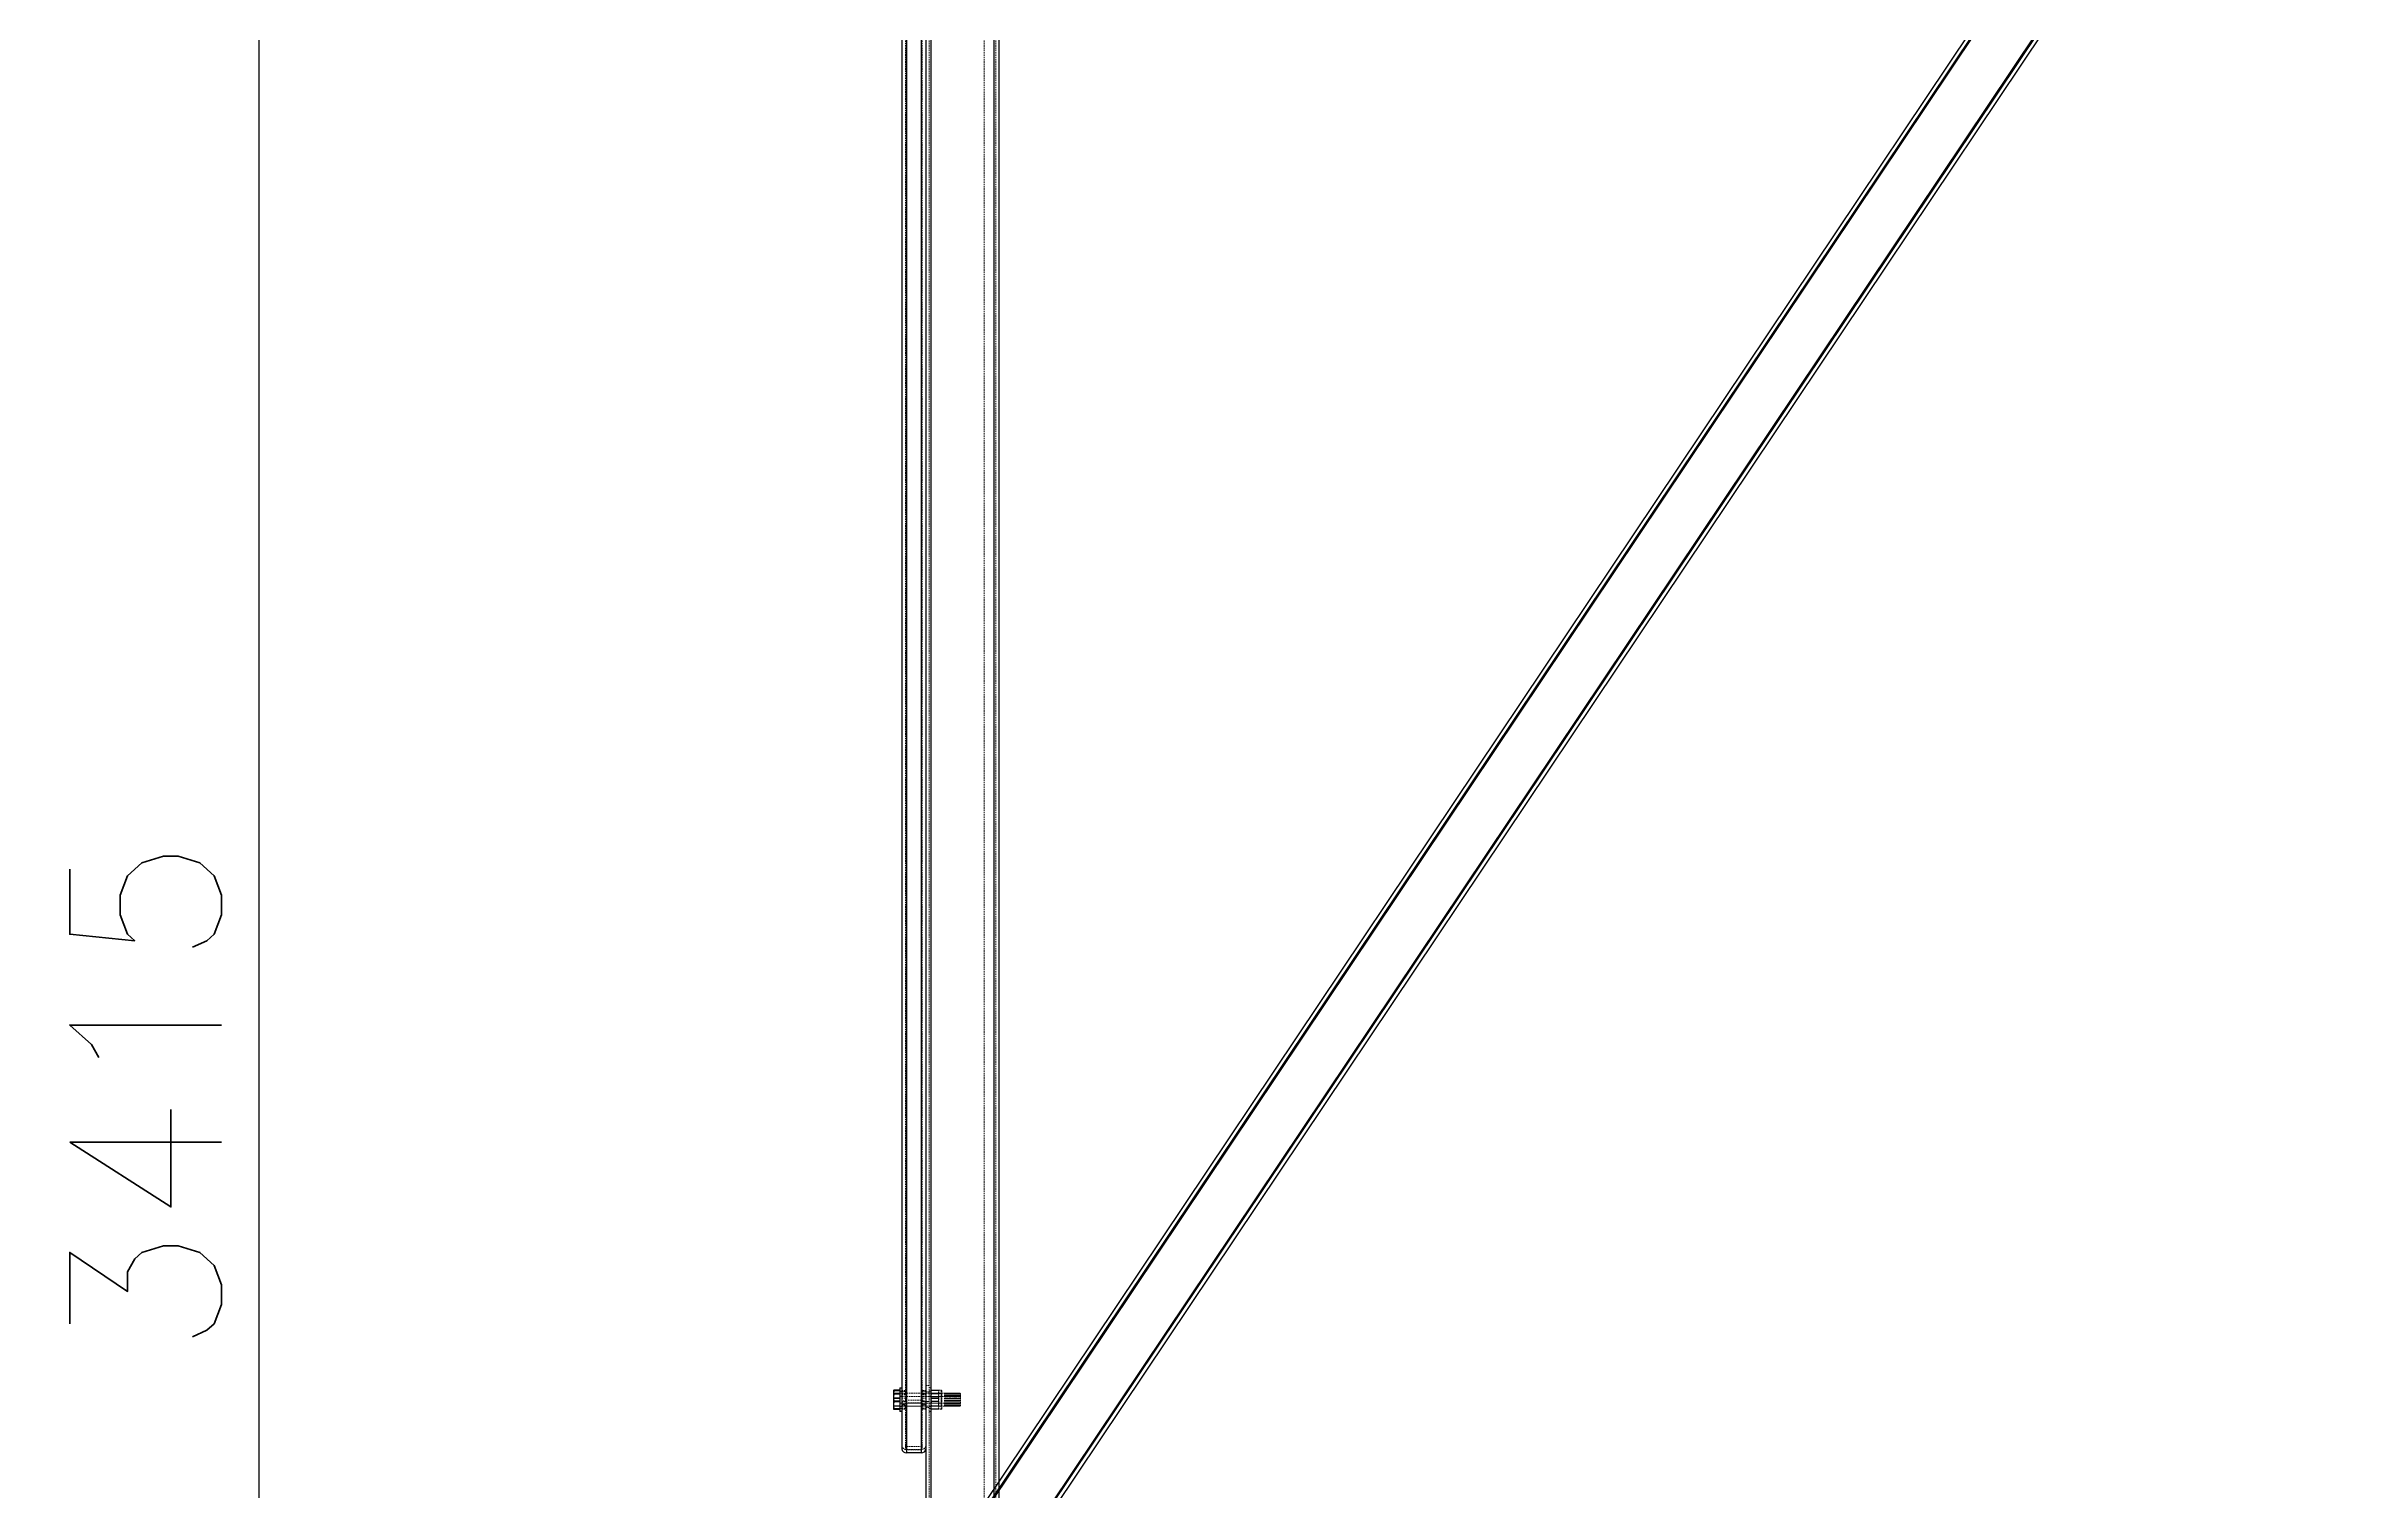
# Model space of a CAD drawing. Header units: millimetres. Extents: x -116399 to 112199, y -90759 to -31335.
# Drawn here: x -23881 to -21978, y -48348 to -47155 of the extents above; entities that cross this region are included whole.
import ezdxf

# ---------------------------------------------------------------- set-up
doc = ezdxf.new("R2010")
doc.units = ezdxf.units.MM
doc.linetypes.add('HIDDEN', pattern=[1.905, 1.27, -0.635])
doc.styles.add('Annotative', font='simplex.shx', dxfattribs={"height": 2.5})
doc.dimstyles.new('Annotative', dxfattribs={"dimscale": 0, "dimtxt": 2.5, "dimasz": 2.5, "dimexe": 1.25, "dimexo": 2, "dimtad": 1, "dimtxsty": 'Annotative', "dimblk": 'OBLIQUE', "dimcen": 2.5, "dimazin": 3, "dimtfac": 1, "dimtmove": 0, "dimatfit": 3, "dimfxl": 1})

# ---------------------------------------------------------------- blocks, each defined once
blk = doc.blocks.new('_Oblique')
at = {"color": 0, "linetype": 'ByBlock', "lineweight": -2}
blk.add_line((-0.5, -0.5), (0.5, 0.5), dxfattribs=at)
blk = doc.blocks.new('*D242')
at = {"color": 8, "lineweight": -2}
for p, q in [((-23255.6, -46314.6), (-23767.9, -46314.6)), ((-23705.4, -49729.6), (-23705.4, -46314.6)), ((-23554.5, -49729.6), (-23767.9, -49729.6))]:
    blk.add_line(p, q, dxfattribs=at)
at = {"layer": 'Defpoints', "color": 0}
for p in [(-23705.4, -46314.6), (-23155.6, -46314.6), (-23454.5, -49729.6)]:
    blk.add_point(p, dxfattribs=at)
at = {"color": 8, "lineweight": -2, "xscale": 125, "yscale": 125, "zscale": 125}
for p, rotation in [((-23705.4, -46314.6), 90), ((-23705.4, -49729.6), 270)]:
    blk.add_blockref('_Oblique', p, dxfattribs=dict(at, rotation=rotation))
at = {"insert": (-23799.2, -48022.1), "char_height": 125, "attachment_point": 5, "rotation": 90, "style": 'Annotative'}
blk.add_mtext('3415', dxfattribs=at)
blk = doc.blocks.new('A$Cc9c01827')
at = {"lineweight": 25}
for p, q in [((-41.1, 21.4), (-1168.9, -1662.5)), ((-44.6, 23.2), (-1168.5, -1654.8)), ((-3.6, 1.9), (-1144.1, -1701)), ((0, 0), (-1140.8, -1703.2)), ((-1168.5, -1654.8), (-1169.8, -1683.8))]:
    blk.add_line(p, q, dxfattribs=at)
at = {"lineweight": 18}
for p, q in [((-41.1, 21.4), (-1168.9, -1662.5)), ((-41.1, 21.4), (-1168.9, -1662.5)), ((-41.1, 21.4), (-1168.9, -1662.5)), ((-42, 21.8), (-1168.8, -1660.6)), ((-3.6, 1.9), (-1144.1, -1701)), ((-3.6, 1.9), (-1144.1, -1701)), ((-3.6, 1.9), (-1144.1, -1701)), ((-2.7, 1.4), (-1143.3, -1701.6)), ((-1118.7, -1663.1), (-1144.1, -1701)), ((-1144.1, -1701), (-1169.8, -1683.8)), ((-1140.8, -1703.2), (-1144.1, -1701))]:
    blk.add_line(p, q, dxfattribs=at)
for p, q in [((0, 0), (-44.6, 23.2)), ((-40.2, -6.2), (-37.4, -2)), ((-31.9, -11.7), (-29.1, -7.6))]:
    blk.add_line(p, q)
blk.add_circle((-33.2, -4.7), 5)
at = {"linetype": 'Continuous', "lineweight": 25}
for centre in [(-1147.7, -1668.6), (-1147.6, -1668.5)]:
    blk.add_circle(centre, 5, dxfattribs=at)
at = {"lineweight": 25}
blk.add_circle((-1147.7, -1668.6), 5, dxfattribs=at)
for centre, start, end in [((-33.3, -4.8), 326.1865, 146.1865), ((-36.1, -8.9), 146.1865, 326.1865)]:
    blk.add_arc(centre, 5, start, end)

msp = doc.modelspace()

# ---------------------------------------------------------------- linework, layer by layer
at = {"color": 7, "linetype": 'HIDDEN', "lineweight": 18}
for p, q in [((-23153.065, -46314.576), (-23153.065, -49729.576)), ((-23151.565, -46314.576), (-23151.565, -49729.576)), ((-23151.565, -46314.576), (-23151.565, -49729.576)), ((-23151.565, -46314.576), (-23151.565, -49729.576)), ((-23107.565, -46314.576), (-23107.565, -49729.576)), ((-23099.565, -46314.576), (-23099.565, -49729.576)), ((-23099.565, -46314.576), (-23099.565, -49729.576)), ((-23099.565, -46314.576), (-23099.565, -49729.576)), ((-23099.565, -46314.576), (-23099.565, -49729.576)), ((-23099.565, -46314.576), (-23099.565, -49729.576)), ((-23099.565, -46314.576), (-23099.565, -49729.576)), ((-23099.565, -46314.576), (-23099.565, -49729.576)), ((-23098.065, -46314.576), (-23098.065, -49729.576)), ((-23171.565, -46423.646), (-23171.565, -48275.15)), ((-23171.565, -46423.661), (-23171.565, -48272.463)), ((-23171.565, -46426.109), (-23171.565, -48274.912)), ((-23159.565, -46423.646), (-23159.565, -48275.15)), ((-23159.565, -46423.661), (-23159.565, -48272.463)), ((-23159.565, -46426.109), (-23159.565, -48274.912)), ((-23172.565, -46461.164), (-23172.565, -48312.668)), ((-23171.565, -46461.98), (-23171.565, -48313.484)), ((-23171.565, -46461.98), (-23171.565, -48277.597)), ((-23171.565, -46462.023), (-23171.565, -48310.825)), ((-23171.565, -46464.471), (-23171.565, -48313.274)), ((-23159.565, -46461.98), (-23159.565, -48313.484)), ((-23159.565, -46461.98), (-23159.565, -48277.597)), ((-23159.565, -46462.023), (-23159.565, -48310.825)), ((-23159.565, -46464.471), (-23159.565, -48313.274)), ((-23158.565, -46461.164), (-23158.565, -48312.668)), ((-23181.965, -48264.418), (-23182.465, -48264.415)), ((-23182.465, -48267.093), (-23181.965, -48264.605)), ((-23181.965, -48267.058), (-23182.465, -48267.055)), ((-23182.465, -48269.733), (-23181.965, -48267.245)), ((-23181.965, -48264.418), (-23177.165, -48264.418)), ((-23177.165, -48264.605), (-23181.965, -48264.605)), ((-23181.965, -48267.058), (-23177.165, -48267.058)), ((-23177.165, -48267.245), (-23181.965, -48267.245)), ((-23177.165, -48266.714), (-23175.565, -48266.714)), ((-23177.165, -48266.914), (-23140.365, -48266.914)), ((-23175.565, -48264.47), (-23172.565, -48264.47)), ((-23172.565, -48265.389), (-23175.565, -48265.389)), ((-23175.565, -48267.107), (-23172.565, -48267.107)), ((-23158.565, -48264.47), (-23155.565, -48264.47)), ((-23155.565, -48265.389), (-23158.565, -48265.389)), ((-23158.565, -48267.107), (-23155.565, -48267.107)), ((-23155.565, -48260.576), (-23153.065, -48260.576)), ((-23155.565, -48265.576), (-23153.065, -48265.576)), ((-23155.565, -48265.576), (-23153.065, -48265.576)), ((-23153.065, -48262.414), (-23151.465, -48262.414)), ((-23153.065, -48265.054), (-23151.465, -48265.054)), ((-23153.065, -48266.714), (-23151.465, -48266.714)), ((-23151.465, -48262.414), (-23151.465, -48265.054)), ((-23151.465, -48264.425), (-23151.459, -48264.414)), ((-23151.465, -48265.054), (-23151.465, -48282.054)), ((-23151.465, -48266.914), (-23142.565, -48266.914)), ((-23151.465, -48267.065), (-23151.459, -48267.054)), ((-23150.945, -48264.617), (-23150.945, -48264.411)), ((-23145.484, -48264.411), (-23150.945, -48264.411)), ((-23150.945, -48264.418), (-23150.945, -48264.625)), ((-23150.945, -48264.418), (-23145.484, -48264.418)), ((-23150.945, -48264.617), (-23145.484, -48264.617)), ((-23145.484, -48264.625), (-23150.945, -48264.625)), ((-23150.945, -48267.256), (-23150.945, -48267.05)), ((-23145.484, -48267.05), (-23150.945, -48267.05)), ((-23150.945, -48267.058), (-23150.945, -48267.265)), ((-23150.945, -48267.058), (-23145.484, -48267.058)), ((-23150.945, -48267.256), (-23145.484, -48267.256)), ((-23145.484, -48267.265), (-23150.945, -48267.265)), ((-23145.484, -48264.617), (-23145.484, -48264.411)), ((-23145.484, -48267.256), (-23145.484, -48267.05)), ((-23144.971, -48264.414), (-23144.965, -48264.425)), ((-23144.971, -48267.054), (-23144.965, -48267.065)), ((-23144.965, -48267.065), (-23144.965, -48264.425)), ((-23144.965, -48264.425), (-23142.965, -48264.425)), ((-23144.965, -48280.043), (-23144.965, -48267.065)), ((-23144.965, -48267.065), (-23142.965, -48267.065)), ((-23142.965, -48277.403), (-23142.965, -48264.425)), ((-23142.965, -48280.043), (-23142.965, -48267.065)), ((-23142.565, -48266.914), (-23142.465, -48266.814)), ((-23142.565, -48269.554), (-23142.565, -48266.914)), ((-23142.465, -48267.565), (-23142.465, -48264.925)), ((-23142.465, -48279.543), (-23142.465, -48267.565)), ((-23140.365, -48269.554), (-23140.365, -48266.914)), ((-23140.365, -48267.114), (-23140.165, -48267.114)), ((-23140.165, -48269.554), (-23140.165, -48266.914)), ((-23140.165, -48266.914), (-23139.365, -48266.914)), ((-23139.365, -48269.554), (-23139.365, -48266.914)), ((-23139.365, -48267.114), (-23139.165, -48267.114)), ((-23139.165, -48269.554), (-23139.165, -48266.914)), ((-23139.165, -48266.914), (-23138.365, -48266.914)), ((-23138.365, -48269.554), (-23138.365, -48266.914)), ((-23138.365, -48267.114), (-23138.165, -48267.114)), ((-23138.165, -48269.554), (-23138.165, -48266.914)), ((-23138.165, -48266.914), (-23137.365, -48266.914)), ((-23137.365, -48269.554), (-23137.365, -48266.914)), ((-23137.365, -48267.114), (-23137.165, -48267.114)), ((-23137.165, -48269.554), (-23137.165, -48266.914)), ((-23137.165, -48266.914), (-23136.365, -48266.914)), ((-23136.365, -48269.554), (-23136.365, -48266.914)), ((-23136.365, -48267.114), (-23136.165, -48267.114)), ((-23136.165, -48269.554), (-23136.165, -48266.914)), ((-23136.165, -48266.914), (-23135.365, -48266.914)), ((-23135.365, -48269.554), (-23135.365, -48266.914)), ((-23135.365, -48267.114), (-23135.165, -48267.114)), ((-23135.165, -48269.554), (-23135.165, -48266.914)), ((-23135.165, -48266.914), (-23134.365, -48266.914)), ((-23134.365, -48269.554), (-23134.365, -48266.914)), ((-23134.365, -48267.114), (-23134.165, -48267.114)), ((-23134.165, -48269.554), (-23134.165, -48266.914)), ((-23134.165, -48266.914), (-23133.365, -48266.914)), ((-23133.365, -48269.554), (-23133.365, -48266.914)), ((-23133.365, -48267.114), (-23133.165, -48267.114)), ((-23133.165, -48269.554), (-23133.165, -48266.914)), ((-23133.165, -48266.914), (-23132.365, -48266.914)), ((-23132.365, -48269.554), (-23132.365, -48266.914)), ((-23132.365, -48267.114), (-23132.165, -48267.114)), ((-23132.165, -48269.554), (-23132.165, -48266.914)), ((-23132.165, -48266.914), (-23131.365, -48266.914)), ((-23131.365, -48269.554), (-23131.365, -48266.914)), ((-23131.365, -48267.114), (-23131.165, -48267.114)), ((-23131.165, -48269.554), (-23131.165, -48266.914)), ((-23131.165, -48266.914), (-23130.365, -48266.914)), ((-23130.365, -48269.554), (-23130.365, -48266.914)), ((-23130.365, -48267.114), (-23130.165, -48267.114)), ((-23130.165, -48269.554), (-23130.165, -48266.914)), ((-23130.165, -48266.914), (-23129.365, -48266.914)), ((-23129.365, -48269.554), (-23129.365, -48266.914)), ((-23129.365, -48267.114), (-23129.165, -48267.114)), ((-23129.165, -48269.554), (-23129.165, -48266.914)), ((-23129.165, -48266.914), (-23128.365, -48266.914)), ((-23128.365, -48269.554), (-23128.365, -48266.914)), ((-23128.365, -48267.114), (-23128.165, -48267.114)), ((-23128.165, -48269.554), (-23128.165, -48266.914)), ((-23128.165, -48266.914), (-23127.365, -48266.914)), ((-23127.365, -48269.554), (-23127.365, -48266.914)), ((-23127.365, -48267.114), (-23127.165, -48267.114)), ((-23127.165, -48269.754), (-23127.165, -48267.114)), ((-23182.465, -48268.234), (-23181.965, -48270.72)), ((-23181.965, -48270.735), (-23182.465, -48268.247)), ((-23181.965, -48273.375), (-23182.465, -48270.886)), ((-23181.965, -48271.093), (-23182.465, -48273.582)), ((-23182.465, -48273.594), (-23181.965, -48271.109)), ((-23182.465, -48276.234), (-23181.965, -48273.749)), ((-23182.465, -48274.735), (-23181.965, -48277.223)), ((-23181.965, -48277.231), (-23182.465, -48274.746)), ((-23181.965, -48279.871), (-23182.465, -48277.386)), ((-23181.965, -48277.411), (-23182.465, -48277.414)), ((-23182.465, -48277.415), (-23181.965, -48277.418)), ((-23181.965, -48271.093), (-23181.965, -48270.72)), ((-23177.165, -48270.72), (-23181.965, -48270.72)), ((-23181.965, -48270.735), (-23177.165, -48270.735)), ((-23181.965, -48271.093), (-23177.165, -48271.093)), ((-23177.165, -48271.109), (-23181.965, -48271.109)), ((-23181.965, -48273.375), (-23177.165, -48273.375)), ((-23177.165, -48273.749), (-23181.965, -48273.749)), ((-23177.165, -48277.223), (-23181.965, -48277.223)), ((-23181.965, -48277.411), (-23181.965, -48277.223)), ((-23181.965, -48277.231), (-23177.165, -48277.231)), ((-23181.965, -48277.411), (-23177.165, -48277.411)), ((-23177.165, -48277.418), (-23181.965, -48277.418)), ((-23181.965, -48279.871), (-23177.165, -48279.871)), ((-23177.165, -48269.354), (-23175.565, -48269.354)), ((-23177.165, -48269.554), (-23140.365, -48269.554)), ((-23140.365, -48274.914), (-23177.165, -48274.914)), ((-23175.565, -48275.114), (-23177.165, -48275.114)), ((-23140.365, -48277.554), (-23177.165, -48277.554)), ((-23175.565, -48277.754), (-23177.165, -48277.754)), ((-23175.565, -48279.414), (-23177.165, -48279.414)), ((-23175.565, -48268.029), (-23172.565, -48268.029)), ((-23175.565, -48268.278), (-23172.565, -48268.278)), ((-23175.565, -48270.922), (-23172.565, -48270.922)), ((-23175.565, -48273.551), (-23172.565, -48273.551)), ((-23172.565, -48276.185), (-23175.565, -48276.185)), ((-23175.565, -48276.44), (-23172.565, -48276.44)), ((-23172.565, -48277.359), (-23175.565, -48277.359)), ((-23175.565, -48279.078), (-23172.565, -48279.078)), ((-23172.565, -48280), (-23175.565, -48280)), ((-23159.565, -48272.463), (-23171.565, -48272.463)), ((-23159.565, -48274.912), (-23171.565, -48274.912)), ((-23171.565, -48275.15), (-23159.565, -48275.15)), ((-23171.565, -48277.597), (-23159.565, -48277.597)), ((-23158.565, -48268.029), (-23155.565, -48268.029)), ((-23158.565, -48268.278), (-23155.565, -48268.278)), ((-23158.565, -48270.922), (-23155.565, -48270.922)), ((-23158.565, -48273.551), (-23155.565, -48273.551)), ((-23155.565, -48276.185), (-23158.565, -48276.185)), ((-23158.565, -48276.44), (-23155.565, -48276.44)), ((-23155.565, -48277.359), (-23158.565, -48277.359)), ((-23158.565, -48279.078), (-23155.565, -48279.078)), ((-23155.565, -48280), (-23158.565, -48280)), ((-23153.065, -48273.576), (-23155.565, -48273.576)), ((-23155.565, -48273.576), (-23153.065, -48273.576)), ((-23153.065, -48278.576), (-23155.565, -48278.576)), ((-23153.065, -48269.354), (-23151.465, -48269.354)), ((-23151.465, -48275.114), (-23153.065, -48275.114)), ((-23151.465, -48277.754), (-23153.065, -48277.754)), ((-23151.465, -48279.414), (-23153.065, -48279.414)), ((-23151.465, -48282.054), (-23153.065, -48282.054)), ((-23151.465, -48269.554), (-23142.565, -48269.554)), ((-23142.565, -48274.914), (-23151.465, -48274.914)), ((-23151.459, -48277.414), (-23151.465, -48277.403)), ((-23142.565, -48277.554), (-23151.465, -48277.554)), ((-23151.459, -48280.054), (-23151.465, -48280.043)), ((-23150.945, -48271.113), (-23150.945, -48270.7)), ((-23145.484, -48270.7), (-23150.945, -48270.7)), ((-23150.945, -48270.715), (-23145.484, -48270.715)), ((-23150.945, -48271.113), (-23145.484, -48271.113)), ((-23145.484, -48271.129), (-23150.945, -48271.129)), ((-23150.945, -48273.753), (-23150.945, -48273.339)), ((-23145.484, -48273.339), (-23150.945, -48273.339)), ((-23150.945, -48273.355), (-23145.484, -48273.355)), ((-23150.945, -48273.753), (-23145.484, -48273.753)), ((-23145.484, -48273.768), (-23150.945, -48273.768)), ((-23150.945, -48277.411), (-23150.945, -48277.204)), ((-23145.484, -48277.204), (-23150.945, -48277.204)), ((-23150.945, -48277.212), (-23150.945, -48277.418)), ((-23150.945, -48277.212), (-23145.484, -48277.212)), ((-23150.945, -48277.411), (-23145.484, -48277.411)), ((-23145.484, -48277.418), (-23150.945, -48277.418)), ((-23150.945, -48280.05), (-23150.945, -48279.843)), ((-23145.484, -48279.843), (-23150.945, -48279.843)), ((-23150.945, -48279.851), (-23150.945, -48280.058)), ((-23150.945, -48279.851), (-23145.484, -48279.851)), ((-23150.945, -48280.05), (-23145.484, -48280.05)), ((-23145.484, -48280.058), (-23150.945, -48280.058)), ((-23145.484, -48271.113), (-23145.484, -48270.7)), ((-23145.484, -48273.753), (-23145.484, -48273.339)), ((-23145.484, -48277.411), (-23145.484, -48277.204)), ((-23145.484, -48277.418), (-23145.332, -48277.417)), ((-23145.484, -48280.05), (-23145.484, -48279.843)), ((-23145.484, -48280.058), (-23145.332, -48280.056)), ((-23144.965, -48277.403), (-23144.971, -48277.414)), ((-23144.965, -48280.043), (-23144.971, -48280.054)), ((-23142.965, -48277.403), (-23144.965, -48277.403)), ((-23142.965, -48280.043), (-23144.965, -48280.043)), ((-23142.565, -48269.554), (-23142.465, -48269.454)), ((-23142.565, -48277.554), (-23142.565, -48269.554)), ((-23142.465, -48275.014), (-23142.565, -48274.914)), ((-23142.465, -48277.654), (-23142.565, -48277.554)), ((-23140.365, -48277.554), (-23140.365, -48269.554)), ((-23140.365, -48269.754), (-23140.165, -48269.754)), ((-23140.165, -48274.714), (-23140.365, -48274.714)), ((-23140.165, -48277.354), (-23140.365, -48277.354)), ((-23140.165, -48277.554), (-23140.165, -48269.554)), ((-23140.165, -48269.554), (-23139.365, -48269.554)), ((-23139.365, -48274.914), (-23140.165, -48274.914)), ((-23139.365, -48277.554), (-23140.165, -48277.554)), ((-23139.365, -48277.554), (-23139.365, -48269.554)), ((-23139.365, -48269.754), (-23139.165, -48269.754)), ((-23139.165, -48274.714), (-23139.365, -48274.714)), ((-23139.165, -48277.354), (-23139.365, -48277.354)), ((-23139.165, -48277.554), (-23139.165, -48269.554)), ((-23139.165, -48269.554), (-23138.365, -48269.554)), ((-23138.365, -48274.914), (-23139.165, -48274.914)), ((-23138.365, -48277.554), (-23139.165, -48277.554)), ((-23138.365, -48277.554), (-23138.365, -48269.554)), ((-23138.365, -48269.754), (-23138.165, -48269.754)), ((-23138.165, -48274.714), (-23138.365, -48274.714)), ((-23138.165, -48277.354), (-23138.365, -48277.354)), ((-23138.165, -48277.554), (-23138.165, -48269.554)), ((-23138.165, -48269.554), (-23137.365, -48269.554)), ((-23137.365, -48274.914), (-23138.165, -48274.914)), ((-23137.365, -48277.554), (-23138.165, -48277.554)), ((-23137.365, -48277.554), (-23137.365, -48269.554)), ((-23137.365, -48269.754), (-23137.165, -48269.754)), ((-23137.165, -48274.714), (-23137.365, -48274.714)), ((-23137.165, -48277.354), (-23137.365, -48277.354)), ((-23137.165, -48277.554), (-23137.165, -48269.554)), ((-23137.165, -48269.554), (-23136.365, -48269.554)), ((-23136.365, -48274.914), (-23137.165, -48274.914)), ((-23136.365, -48277.554), (-23137.165, -48277.554)), ((-23136.365, -48277.554), (-23136.365, -48269.554)), ((-23136.365, -48269.754), (-23136.165, -48269.754)), ((-23136.165, -48274.714), (-23136.365, -48274.714)), ((-23136.165, -48277.354), (-23136.365, -48277.354)), ((-23136.165, -48277.554), (-23136.165, -48269.554)), ((-23136.165, -48269.554), (-23135.365, -48269.554)), ((-23135.365, -48274.914), (-23136.165, -48274.914)), ((-23135.365, -48277.554), (-23136.165, -48277.554)), ((-23135.365, -48277.554), (-23135.365, -48269.554)), ((-23135.365, -48269.754), (-23135.165, -48269.754)), ((-23135.165, -48274.714), (-23135.365, -48274.714)), ((-23135.165, -48277.354), (-23135.365, -48277.354)), ((-23135.165, -48277.554), (-23135.165, -48269.554)), ((-23135.165, -48269.554), (-23134.365, -48269.554)), ((-23134.365, -48274.914), (-23135.165, -48274.914)), ((-23134.365, -48277.554), (-23135.165, -48277.554)), ((-23134.365, -48277.554), (-23134.365, -48269.554)), ((-23134.365, -48269.754), (-23134.165, -48269.754)), ((-23134.165, -48274.714), (-23134.365, -48274.714)), ((-23134.165, -48277.354), (-23134.365, -48277.354)), ((-23134.165, -48277.554), (-23134.165, -48269.554)), ((-23134.165, -48269.554), (-23133.365, -48269.554)), ((-23133.365, -48274.914), (-23134.165, -48274.914)), ((-23133.365, -48277.554), (-23134.165, -48277.554)), ((-23133.365, -48277.554), (-23133.365, -48269.554)), ((-23133.365, -48269.754), (-23133.165, -48269.754)), ((-23133.165, -48274.714), (-23133.365, -48274.714)), ((-23133.165, -48277.354), (-23133.365, -48277.354)), ((-23133.165, -48277.554), (-23133.165, -48269.554)), ((-23133.165, -48269.554), (-23132.365, -48269.554)), ((-23132.365, -48274.914), (-23133.165, -48274.914)), ((-23132.365, -48277.554), (-23133.165, -48277.554)), ((-23132.365, -48277.554), (-23132.365, -48269.554)), ((-23132.365, -48269.754), (-23132.165, -48269.754)), ((-23132.165, -48274.714), (-23132.365, -48274.714)), ((-23132.165, -48277.354), (-23132.365, -48277.354)), ((-23132.165, -48277.554), (-23132.165, -48269.554)), ((-23132.165, -48269.554), (-23131.365, -48269.554)), ((-23131.365, -48274.914), (-23132.165, -48274.914)), ((-23131.365, -48277.554), (-23132.165, -48277.554)), ((-23131.365, -48277.554), (-23131.365, -48269.554)), ((-23131.365, -48269.754), (-23131.165, -48269.754)), ((-23131.165, -48274.714), (-23131.365, -48274.714)), ((-23131.165, -48277.354), (-23131.365, -48277.354)), ((-23131.165, -48277.554), (-23131.165, -48269.554)), ((-23131.165, -48269.554), (-23130.365, -48269.554)), ((-23130.365, -48274.914), (-23131.165, -48274.914)), ((-23130.365, -48277.554), (-23131.165, -48277.554)), ((-23130.365, -48277.554), (-23130.365, -48269.554)), ((-23130.365, -48269.754), (-23130.165, -48269.754)), ((-23130.165, -48274.714), (-23130.365, -48274.714)), ((-23130.165, -48277.354), (-23130.365, -48277.354)), ((-23130.165, -48277.554), (-23130.165, -48269.554)), ((-23130.165, -48269.554), (-23129.365, -48269.554)), ((-23129.365, -48274.914), (-23130.165, -48274.914)), ((-23129.365, -48277.554), (-23130.165, -48277.554)), ((-23129.365, -48277.554), (-23129.365, -48269.554)), ((-23129.365, -48269.754), (-23129.165, -48269.754)), ((-23129.165, -48274.714), (-23129.365, -48274.714)), ((-23129.165, -48277.354), (-23129.365, -48277.354)), ((-23129.165, -48277.554), (-23129.165, -48269.554)), ((-23129.165, -48269.554), (-23128.365, -48269.554)), ((-23128.365, -48274.914), (-23129.165, -48274.914)), ((-23128.365, -48277.554), (-23129.165, -48277.554)), ((-23128.365, -48277.554), (-23128.365, -48269.554)), ((-23128.365, -48269.754), (-23128.165, -48269.754)), ((-23128.165, -48274.714), (-23128.365, -48274.714)), ((-23128.165, -48277.354), (-23128.365, -48277.354)), ((-23128.165, -48277.554), (-23128.165, -48269.554)), ((-23128.165, -48269.554), (-23127.365, -48269.554)), ((-23127.365, -48274.914), (-23128.165, -48274.914)), ((-23127.365, -48277.554), (-23128.165, -48277.554)), ((-23127.365, -48277.554), (-23127.365, -48269.554)), ((-23127.365, -48269.754), (-23127.165, -48269.754)), ((-23127.165, -48274.714), (-23127.365, -48274.714)), ((-23127.165, -48277.354), (-23127.365, -48277.354)), ((-23127.165, -48277.354), (-23127.165, -48269.754)), ((-23171.565, -48310.825), (-23159.565, -48310.825)), ((-23171.565, -48313.274), (-23159.565, -48313.274)), ((-23159.565, -48313.484), (-23171.565, -48313.484))]:
    msp.add_line(p, q, dxfattribs=at)
at = {"color": 7, "linetype": 'Continuous', "lineweight": 25}
for p, q in [((-23151.565, -46314.576), (-23151.565, -49729.576)), ((-23099.565, -46314.576), (-23099.565, -49729.576)), ((-23095.565, -46314.576), (-23095.565, -49729.576)), ((-23175.565, -46461.164), (-23175.565, -48312.668)), ((-23171.565, -46464.426), (-23171.565, -48315.931)), ((-23159.565, -46464.426), (-23159.565, -48315.931)), ((-23155.565, -46471.879), (-23155.565, -49729.576)), ((-23182.465, -48264.414), (-23181.965, -48264.411)), ((-23182.465, -48264.414), (-23182.465, -48267.082)), ((-23181.965, -48264.597), (-23182.465, -48267.082)), ((-23182.465, -48267.053), (-23181.965, -48267.05)), ((-23182.465, -48267.053), (-23182.465, -48269.722)), ((-23181.965, -48267.237), (-23182.465, -48269.722)), ((-23181.965, -48264.597), (-23181.965, -48264.411)), ((-23177.165, -48264.411), (-23181.965, -48264.411)), ((-23181.965, -48264.597), (-23177.165, -48264.597)), ((-23181.965, -48267.237), (-23181.965, -48267.05)), ((-23177.165, -48267.05), (-23181.965, -48267.05)), ((-23181.965, -48267.237), (-23177.165, -48267.237)), ((-23177.165, -48262.414), (-23175.565, -48262.414)), ((-23177.165, -48262.414), (-23177.165, -48265.054)), ((-23177.165, -48265.054), (-23175.565, -48265.054)), ((-23177.165, -48265.054), (-23177.165, -48282.054)), ((-23182.465, -48269.722), (-23182.465, -48270.874)), ((-23182.465, -48270.874), (-23181.965, -48273.359)), ((-23182.465, -48270.874), (-23182.465, -48276.221)), ((-23181.965, -48273.733), (-23182.465, -48276.221)), ((-23182.465, -48276.221), (-23182.465, -48277.375)), ((-23182.465, -48277.375), (-23181.965, -48279.863)), ((-23182.465, -48277.375), (-23182.465, -48280.053)), ((-23181.965, -48280.05), (-23182.465, -48280.053)), ((-23182.465, -48280.053), (-23182.465, -48280.055)), ((-23182.465, -48280.055), (-23181.965, -48280.058)), ((-23181.965, -48273.733), (-23181.965, -48273.359)), ((-23177.165, -48273.359), (-23181.965, -48273.359)), ((-23181.965, -48273.733), (-23177.165, -48273.733)), ((-23177.165, -48279.863), (-23181.965, -48279.863)), ((-23181.965, -48280.05), (-23181.965, -48279.863)), ((-23181.965, -48280.05), (-23177.165, -48280.05)), ((-23177.165, -48280.058), (-23181.965, -48280.058)), ((-23175.565, -48282.054), (-23177.165, -48282.054)), ((-23159.565, -48315.931), (-23171.565, -48315.931))]:
    msp.add_line(p, q, dxfattribs=at)
at = {"color": 7, "linetype": 'HIDDEN', "lineweight": 18, "flags": 128}
for points in [[(-23150.945, -48264.418), (-23151.458, -48264.414), (-23150.945, -48264.411)], [(-23150.945, -48267.058), (-23151.458, -48267.054), (-23150.945, -48267.05)], [(-23145.484, -48264.411), (-23144.971, -48264.414), (-23145.484, -48264.418)], [(-23145.484, -48267.05), (-23144.971, -48267.054), (-23145.484, -48267.058)], [(-23150.945, -48277.411), (-23151.458, -48277.414), (-23150.945, -48277.418)], [(-23150.945, -48280.05), (-23151.458, -48280.054), (-23150.945, -48280.058)], [(-23144.982, -48277.414), (-23144.971, -48277.414), (-23145.484, -48277.411)], [(-23144.982, -48280.054), (-23144.971, -48280.054), (-23145.484, -48280.05)]]:
    msp.add_lwpolyline(points, dxfattribs=at)
at = {"color": 7, "linetype": 'HIDDEN', "lineweight": 18}
for centre, radius, start, end in [((-23142.096, -48267.658), 9.357, 161.031674, 198.968326), ((-23142.074, -48267.67), 9.379, 161.053989, 198.946011), ((-23142.096, -48270.298), 9.357, 161.031513, 198.968487), ((-23142.074, -48270.31), 9.379, 161.054149, 198.945851), ((-23154.333, -48267.658), 9.357, 341.031674, 18.968326), ((-23154.333, -48270.298), 9.357, 341.031513, 18.968487), ((-23142.965, -48264.925), 0.5, 0, 90), ((-23142.965, -48267.565), 0.5, 0, 90), ((-23171.899, -48276.137), 3.689, 84.808458, 173.635094), ((-23171.9, -48278.823), 3.688, 84.792094, 173.6103), ((-23171.648, -48275.831), 0.922, 84.808458, 173.635094), ((-23171.648, -48278.515), 0.922, 84.792094, 173.6103), ((-23159.231, -48276.137), 3.689, 6.364906, 95.191542), ((-23159.481, -48275.831), 0.922, 6.364906, 95.191542), ((-23159.23, -48278.823), 3.688, 6.3897, 95.207906), ((-23159.481, -48278.515), 0.922, 6.3897, 95.207906), ((-23142.074, -48274.158), 9.379, 161.053989, 198.946011), ((-23142.096, -48274.17), 9.357, 161.031674, 198.968326), ((-23142.074, -48276.798), 9.379, 161.054149, 198.945851), ((-23142.096, -48276.81), 9.357, 161.031513, 198.968487), ((-23154.355, -48274.158), 9.379, 341.053989, 18.946011), ((-23154.355, -48276.798), 9.379, 341.054149, 18.945851), ((-23142.965, -48276.903), 0.5, 270, 360), ((-23142.965, -48279.543), 0.5, 270, 360), ((-23171.899, -48309.6), 3.689, 186.364906, 275.191542), ((-23171.648, -48309.907), 0.922, 186.364906, 275.191542), ((-23171.648, -48312.566), 0.922, 186.3897, 275.207906), ((-23159.231, -48309.6), 3.689, 264.808458, 353.635094), ((-23159.481, -48309.907), 0.922, 264.808458, 353.635094), ((-23159.481, -48312.566), 0.922, 264.792094, 353.6103)]:
    msp.add_arc(centre, radius, start, end, dxfattribs=at)
at = {"color": 7, "linetype": 'Continuous', "lineweight": 25}
for centre, start, end in [((-23171.9, -48312.258), 186.3897, 275.207906), ((-23159.23, -48312.258), 264.792094, 353.6103)]:
    msp.add_arc(centre, 3.688, start, end, dxfattribs=at)

# ---------------------------------------------------------------- block references
at = {"color": 1}
msp.add_blockref('A$Cc9c01827', (-21977.897, -46761.012), dxfattribs=at)

# ---------------------------------------------------------------- dimensions: what is measured, and where the dimension line sits
dim = msp.add_linear_dim(base=(-23705.433, -46314.576), p1=(-23454.54, -49729.576), p2=(-23155.565, -46314.576), angle=90, dimstyle='Annotative', override={"dimscale": 0, "dimtix": 0, "dimtofl": 1, "dimtmove": 0, "dimatfit": 3})
dim.commit()
dim.dimension.update_dxf_attribs({"geometry": '*D242', "text_midpoint": (-23799.183, -48022.076)})

doc.saveas('drawing.dxf')
